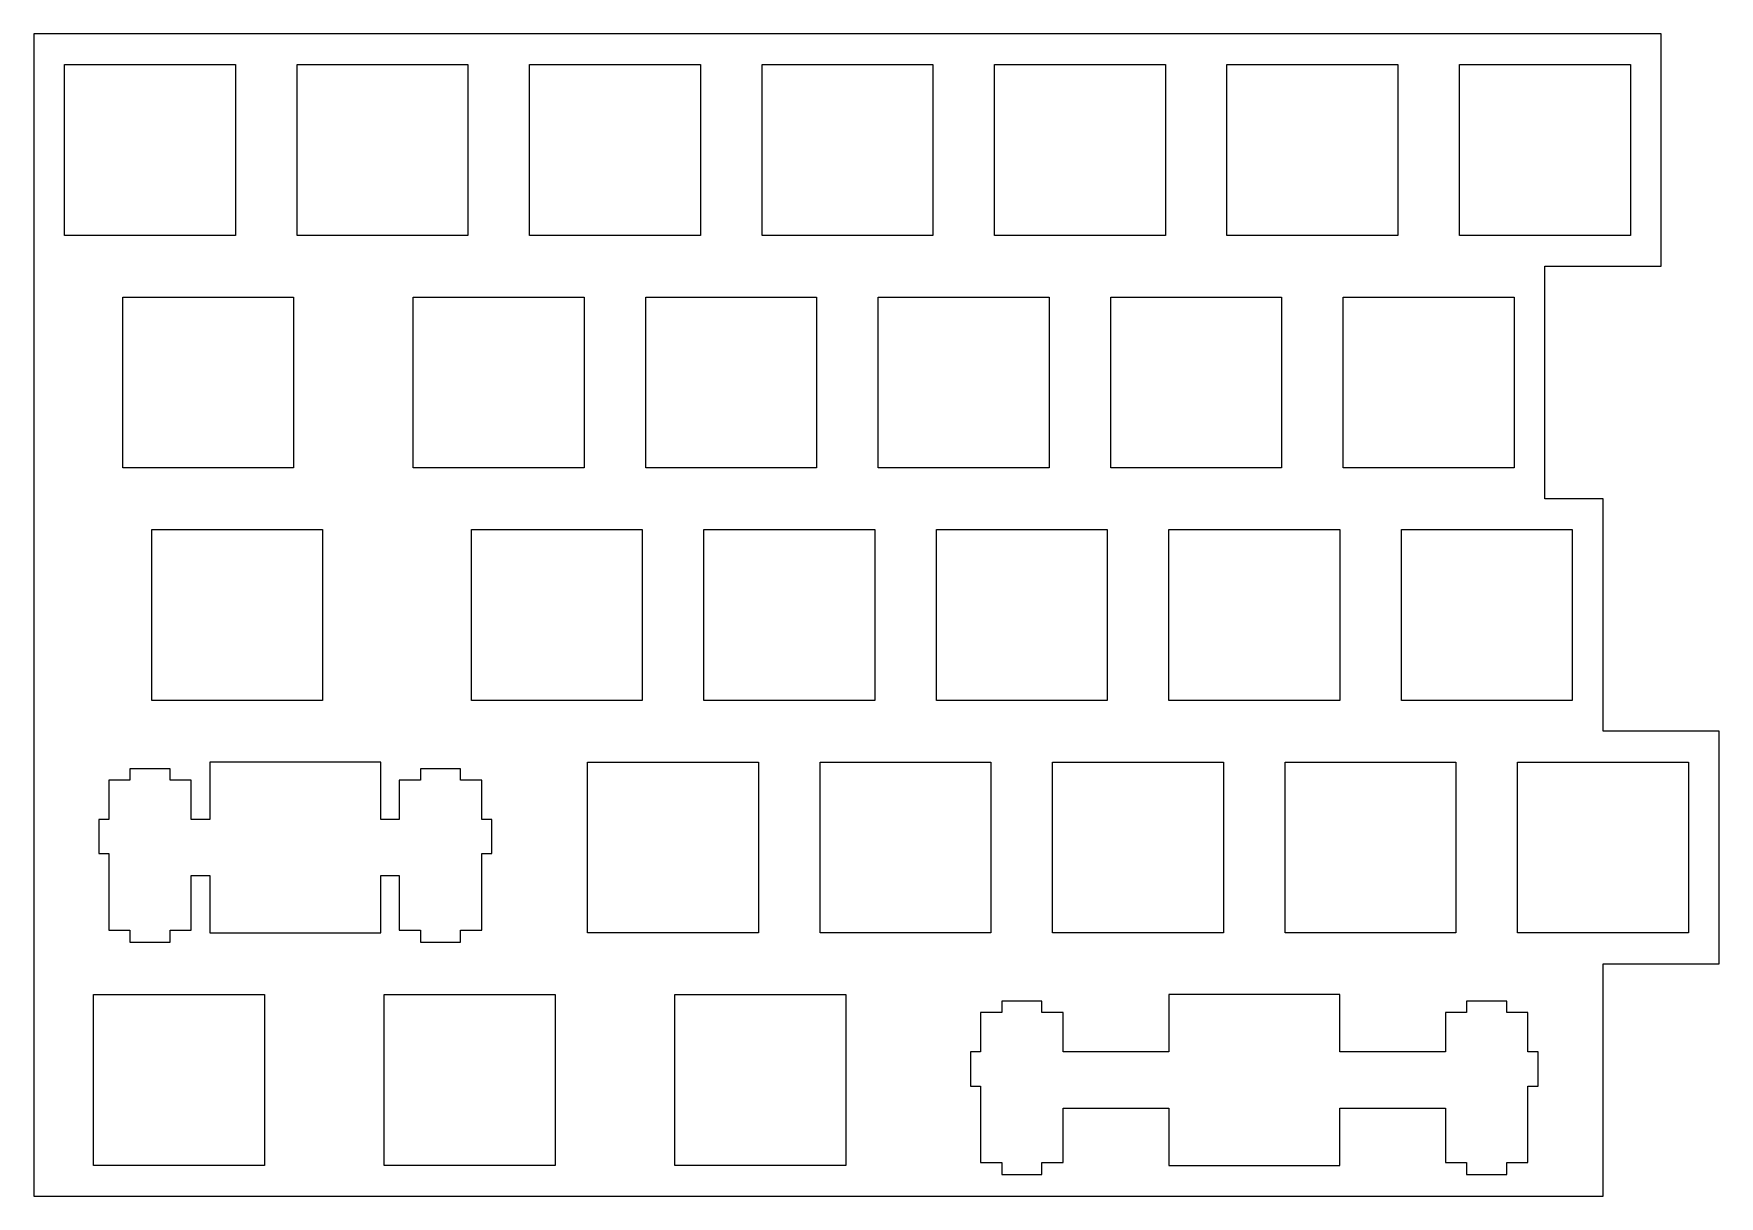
# Model space of a CAD drawing. Header units: millimetres. Extents: x -69 to 69, y -48 to 48.
import ezdxf

# ---------------------------------------------------------------- set-up
doc = ezdxf.new("R2010")
doc.units = ezdxf.units.MM
doc.layers.get('0').update_dxf_attribs({"color": 18, "true_color": 0x000000})

msp = doc.modelspace()

# ---------------------------------------------------------------- linework, layer by layer
at = {"color": 0}
for p, q in [((64.29658, 47.626405), (-69.05758, 47.626405)), ((-69.05758, 47.626405), (-69.05758, 28.572305)), ((64.29658, 28.572305), (64.29658, 47.626405)), ((-66.53022, 31.098205), (-66.53022, 45.098405)), ((-66.53022, 45.098405), (-52.52942, 45.098405)), ((-52.52942, 45.098405), (-52.52942, 31.098205)), ((-47.48022, 31.098205), (-47.48022, 45.098405)), ((-47.48022, 45.098405), (-33.47942, 45.098405)), ((-33.47942, 45.098405), (-33.47942, 31.098205)), ((-28.43012, 31.098205), (-28.43012, 45.098405)), ((-28.43012, 45.098405), (-14.42942, 45.098405)), ((-14.42942, 45.098405), (-14.42942, 31.098205)), ((-9.38012, 31.098205), (-9.38012, 45.098405)), ((-9.38012, 45.098405), (4.62058, 45.098405)), ((4.62058, 45.098405), (4.62058, 31.098205)), ((9.66988, 31.098205), (9.66988, 45.098405)), ((9.66988, 45.098405), (23.67058, 45.098405)), ((23.67058, 45.098405), (23.67058, 31.098205)), ((28.71958, 31.098205), (28.71958, 45.098405)), ((28.71958, 45.098405), (42.71958, 45.098405)), ((42.71958, 45.098405), (42.71958, 31.098205)), ((47.76958, 31.098205), (47.76958, 45.098405)), ((47.76958, 45.098405), (61.77058, 45.098405)), ((61.77058, 45.098405), (61.77058, 31.098205)), ((-52.52942, 31.098205), (-66.53022, 31.098205)), ((-33.47942, 31.098205), (-47.48022, 31.098205)), ((-14.42942, 31.098205), (-28.43012, 31.098205)), ((4.62058, 31.098205), (-9.38012, 31.098205)), ((23.67058, 31.098205), (9.66988, 31.098205)), ((42.71958, 31.098205), (28.71958, 31.098205)), ((61.77058, 31.098205), (47.76958, 31.098205)), ((-69.05758, 28.572305), (-69.0562, 28.572305)), ((-69.0562, 28.572305), (-69.0562, 9.525105)), ((54.77158, 28.572305), (64.29658, 28.572305)), ((54.77158, 9.525105), (54.77158, 28.572305)), ((-61.76772, 12.048205), (-61.76772, 26.048905)), ((-61.76772, 26.048905), (-47.76822, 26.048905)), ((-47.76822, 26.048905), (-47.76822, 12.048205)), ((-37.95512, 12.048205), (-37.95512, 26.048905)), ((-37.95512, 26.048905), (-23.95442, 26.048905)), ((-23.95442, 26.048905), (-23.95442, 12.048205)), ((-18.90512, 12.048205), (-18.90512, 26.048905)), ((-18.90512, 26.048905), (-4.90442, 26.048905)), ((-4.90442, 26.048905), (-4.90442, 12.048205)), ((0.14488, 12.048205), (0.14488, 26.048905)), ((0.14488, 26.048905), (14.14558, 26.048905)), ((14.14558, 26.048905), (14.14558, 12.048205)), ((19.19488, 12.048205), (19.19488, 26.048905)), ((19.19488, 26.048905), (33.19558, 26.048905)), ((33.19558, 26.048905), (33.19558, 12.048205)), ((38.24458, 12.048205), (38.24458, 26.048905)), ((38.24458, 26.048905), (52.24558, 26.048905)), ((52.24558, 26.048905), (52.24558, 12.048205)), ((-47.76822, 12.048205), (-61.76772, 12.048205)), ((-23.95442, 12.048205), (-37.95512, 12.048205)), ((-4.90442, 12.048205), (-18.90512, 12.048205)), ((14.14558, 12.048205), (0.14488, 12.048205)), ((33.19558, 12.048205), (19.19488, 12.048205)), ((52.24558, 12.048205), (38.24458, 12.048205)), ((-69.05758, 9.525105), (-69.05758, -9.527695)), ((-69.0562, 9.525105), (-69.05758, 9.525105)), ((59.53258, 9.525105), (54.77158, 9.525105)), ((59.53258, -9.524895), (59.53258, 9.525105)), ((-59.38652, -7.001795), (-59.38652, 6.998905)), ((-59.38652, 6.998905), (-45.38702, 6.998905)), ((-45.38702, 6.998905), (-45.38702, -7.001795)), ((-33.19262, -7.001795), (-33.19262, 6.998905)), ((-33.19262, 6.998905), (-19.19332, 6.998905)), ((-19.19332, 6.998905), (-19.19332, -7.001795)), ((-14.14262, -7.001795), (-14.14262, 6.998905)), ((-14.14262, 6.998905), (-0.14332, 6.998905)), ((-0.14332, 6.998905), (-0.14332, -7.001795)), ((4.90738, -7.001795), (4.90738, 6.998905)), ((4.90738, 6.998905), (18.90668, 6.998905)), ((18.90668, 6.998905), (18.90668, -7.001795)), ((23.95758, -7.001795), (23.95758, 6.998905)), ((23.95758, 6.998905), (37.95658, 6.998905)), ((37.95658, 6.998905), (37.95658, -7.001795)), ((43.00758, -7.001795), (43.00758, 6.998905)), ((43.00758, 6.998905), (57.00658, 6.998905)), ((57.00658, 6.998905), (57.00658, -7.001795)), ((-45.38702, -7.001795), (-59.38652, -7.001795)), ((-19.19332, -7.001795), (-33.19262, -7.001795)), ((-0.14332, -7.001795), (-14.14262, -7.001795)), ((18.90668, -7.001795), (4.90738, -7.001795)), ((37.95658, -7.001795), (23.95758, -7.001795)), ((57.00658, -7.001795), (43.00758, -7.001795)), ((-69.05758, -9.527695), (-69.0562, -9.527695)), ((-69.0562, -9.527695), (-69.0562, -47.626405)), ((69.05758, -9.524895), (59.53258, -9.524895)), ((69.05758, -28.577795), (69.05758, -9.524895)), ((-40.62462, -12.051095), (-54.62402, -12.051095)), ((-54.62402, -12.051095), (-54.62402, -16.751595)), ((-40.62462, -16.751595), (-40.62462, -12.051095)), ((-23.66762, -26.051895), (-23.66762, -12.051095)), ((-23.66762, -12.051095), (-9.66832, -12.051095)), ((-9.66832, -12.051095), (-9.66832, -26.051895)), ((-4.61762, -26.051895), (-4.61762, -12.051095)), ((-4.61762, -12.051095), (9.38168, -12.051095)), ((9.38168, -12.051095), (9.38168, -26.051895)), ((14.43238, -26.051895), (14.43238, -12.051095)), ((14.43238, -12.051095), (28.43158, -12.051095)), ((28.43158, -12.051095), (28.43158, -26.051895)), ((33.48258, -26.051895), (33.48258, -12.051095)), ((33.48258, -12.051095), (47.48158, -12.051095)), ((47.48158, -12.051095), (47.48158, -26.051895)), ((52.53258, -26.051895), (52.53258, -12.051095)), ((52.53258, -12.051095), (66.53158, -12.051095)), ((66.53158, -12.051095), (66.53158, -26.051895)), ((-62.89912, -13.521495), (-62.89912, -16.751595)), ((-61.17382, -13.521495), (-62.89912, -13.521495)), ((-61.17382, -12.600795), (-61.17382, -13.521495)), ((-57.87342, -12.600795), (-61.17382, -12.600795)), ((-57.87342, -13.521495), (-57.87342, -12.600795)), ((-56.14952, -13.521495), (-57.87342, -13.521495)), ((-56.14952, -16.751595), (-56.14952, -13.521495)), ((-39.09912, -13.521495), (-39.09912, -16.751595)), ((-37.37372, -13.521495), (-39.09912, -13.521495)), ((-37.37372, -12.600795), (-37.37372, -13.521495)), ((-34.07352, -12.600795), (-37.37372, -12.600795)), ((-34.07352, -13.521495), (-34.07352, -12.600795)), ((-32.34942, -13.521495), (-34.07352, -13.521495)), ((-32.34942, -16.751595), (-32.34942, -13.521495)), ((-63.72452, -16.751595), (-63.72452, -19.551495)), ((-62.89912, -16.751595), (-63.72452, -16.751595)), ((-54.62402, -16.751595), (-56.14952, -16.751595)), ((-39.09912, -16.751595), (-40.62462, -16.751595)), ((-31.52392, -16.751595), (-32.34942, -16.751595)), ((-31.52392, -19.551495), (-31.52392, -16.751595)), ((-63.72452, -19.551495), (-62.89912, -19.551495)), ((-62.89912, -19.551495), (-62.89912, -25.821695)), ((-32.34942, -19.551495), (-31.52392, -19.551495)), ((-32.34942, -25.821695), (-32.34942, -19.551495)), ((-56.14952, -21.351295), (-54.62402, -21.351295)), ((-56.14952, -25.821695), (-56.14952, -21.351295)), ((-54.62402, -21.351295), (-54.62402, -26.051895)), ((-40.62462, -21.351295), (-39.09912, -21.351295)), ((-40.62462, -26.051895), (-40.62462, -21.351295)), ((-39.09912, -21.351295), (-39.09912, -25.821695)), ((-62.89912, -25.821695), (-61.17382, -25.821695)), ((-61.17382, -25.821695), (-61.17382, -26.801495)), ((-57.87342, -25.821695), (-56.14952, -25.821695)), ((-57.87342, -26.801495), (-57.87342, -25.821695)), ((-54.62402, -26.051895), (-40.62462, -26.051895)), ((-39.09912, -25.821695), (-37.37372, -25.821695)), ((-37.37372, -25.821695), (-37.37372, -26.801495)), ((-34.07352, -25.821695), (-32.34942, -25.821695)), ((-34.07352, -26.801495), (-34.07352, -25.821695)), ((-9.66832, -26.051895), (-23.66762, -26.051895)), ((9.38168, -26.051895), (-4.61762, -26.051895)), ((28.43158, -26.051895), (14.43238, -26.051895)), ((47.48158, -26.051895), (33.48258, -26.051895)), ((66.53158, -26.051895), (52.53258, -26.051895)), ((-61.17382, -26.801495), (-57.87342, -26.801495)), ((-37.37372, -26.801495), (-34.07352, -26.801495)), ((59.53258, -28.577795), (69.05758, -28.577795)), ((59.53258, -47.626405), (59.53258, -28.577795)), ((-64.14902, -45.101895), (-64.14902, -31.100995)), ((-64.14902, -31.100995), (-50.14952, -31.100995)), ((-50.14952, -31.100995), (-50.14952, -45.101895)), ((-40.33632, -45.101895), (-40.33632, -31.100995)), ((-40.33632, -31.100995), (-26.33712, -31.100995)), ((-26.33712, -31.100995), (-26.33712, -45.101895)), ((-16.52382, -45.101895), (-16.52382, -31.100995)), ((-16.52382, -31.100995), (-2.52462, -31.100995)), ((-2.52462, -31.100995), (-2.52462, -45.101895)), ((10.25688, -31.650795), (10.25688, -32.571295)), ((13.55718, -31.650795), (10.25688, -31.650795)), ((13.55718, -32.571295), (13.55718, -31.650795)), ((37.95658, -31.100995), (23.95758, -31.100995)), ((23.95758, -31.100995), (23.95758, -35.801495)), ((37.95658, -35.801495), (37.95658, -31.100995)), ((48.35658, -31.650795), (48.35658, -32.571295)), ((51.65758, -31.650795), (48.35658, -31.650795)), ((51.65758, -32.571295), (51.65758, -31.650795)), ((8.53148, -32.571295), (8.53148, -35.801495)), ((10.25688, -32.571295), (8.53148, -32.571295)), ((15.28258, -32.571295), (13.55718, -32.571295)), ((15.28258, -35.801495), (15.28258, -32.571295)), ((46.63158, -32.571295), (46.63158, -35.801495)), ((48.35658, -32.571295), (46.63158, -32.571295)), ((53.38258, -32.571295), (51.65758, -32.571295)), ((53.38258, -35.801495), (53.38258, -32.571295)), ((7.70738, -35.801495), (7.70738, -38.601695)), ((8.53148, -35.801495), (7.70738, -35.801495)), ((23.95758, -35.801495), (15.28258, -35.801495)), ((46.63158, -35.801495), (37.95658, -35.801495)), ((54.20658, -35.801495), (53.38258, -35.801495)), ((54.20658, -38.601695), (54.20658, -35.801495)), ((7.70738, -38.601695), (8.53148, -38.601695)), ((8.53148, -38.601695), (8.53148, -44.870295)), ((53.38258, -38.601695), (54.20658, -38.601695)), ((53.38258, -44.870295), (53.38258, -38.601695)), ((15.28258, -40.399995), (23.95758, -40.399995)), ((15.28258, -44.870295), (15.28258, -40.399995)), ((23.95758, -40.399995), (23.95758, -45.101895)), ((37.95658, -40.399995), (46.63158, -40.399995)), ((37.95658, -45.101895), (37.95658, -40.399995)), ((46.63158, -40.399995), (46.63158, -44.870295)), ((-50.14952, -45.101895), (-64.14902, -45.101895)), ((-26.33712, -45.101895), (-40.33632, -45.101895)), ((-2.52462, -45.101895), (-16.52382, -45.101895)), ((8.53148, -44.870295), (10.25688, -44.870295)), ((10.25688, -44.870295), (10.25688, -45.851515)), ((13.55718, -44.870295), (15.28258, -44.870295)), ((13.55718, -45.851515), (13.55718, -44.870295)), ((23.95758, -45.101895), (37.95658, -45.101895)), ((46.63158, -44.870295), (48.35658, -44.870295)), ((48.35658, -44.870295), (48.35658, -45.851515)), ((51.65758, -44.870295), (53.38258, -44.870295)), ((51.65758, -45.851515), (51.65758, -44.870295)), ((10.25688, -45.851515), (13.55718, -45.851515)), ((48.35658, -45.851515), (51.65758, -45.851515)), ((-69.0562, -47.626405), (59.53258, -47.626405))]:
    msp.add_line(p, q, dxfattribs=at)

doc.saveas('drawing.dxf')
